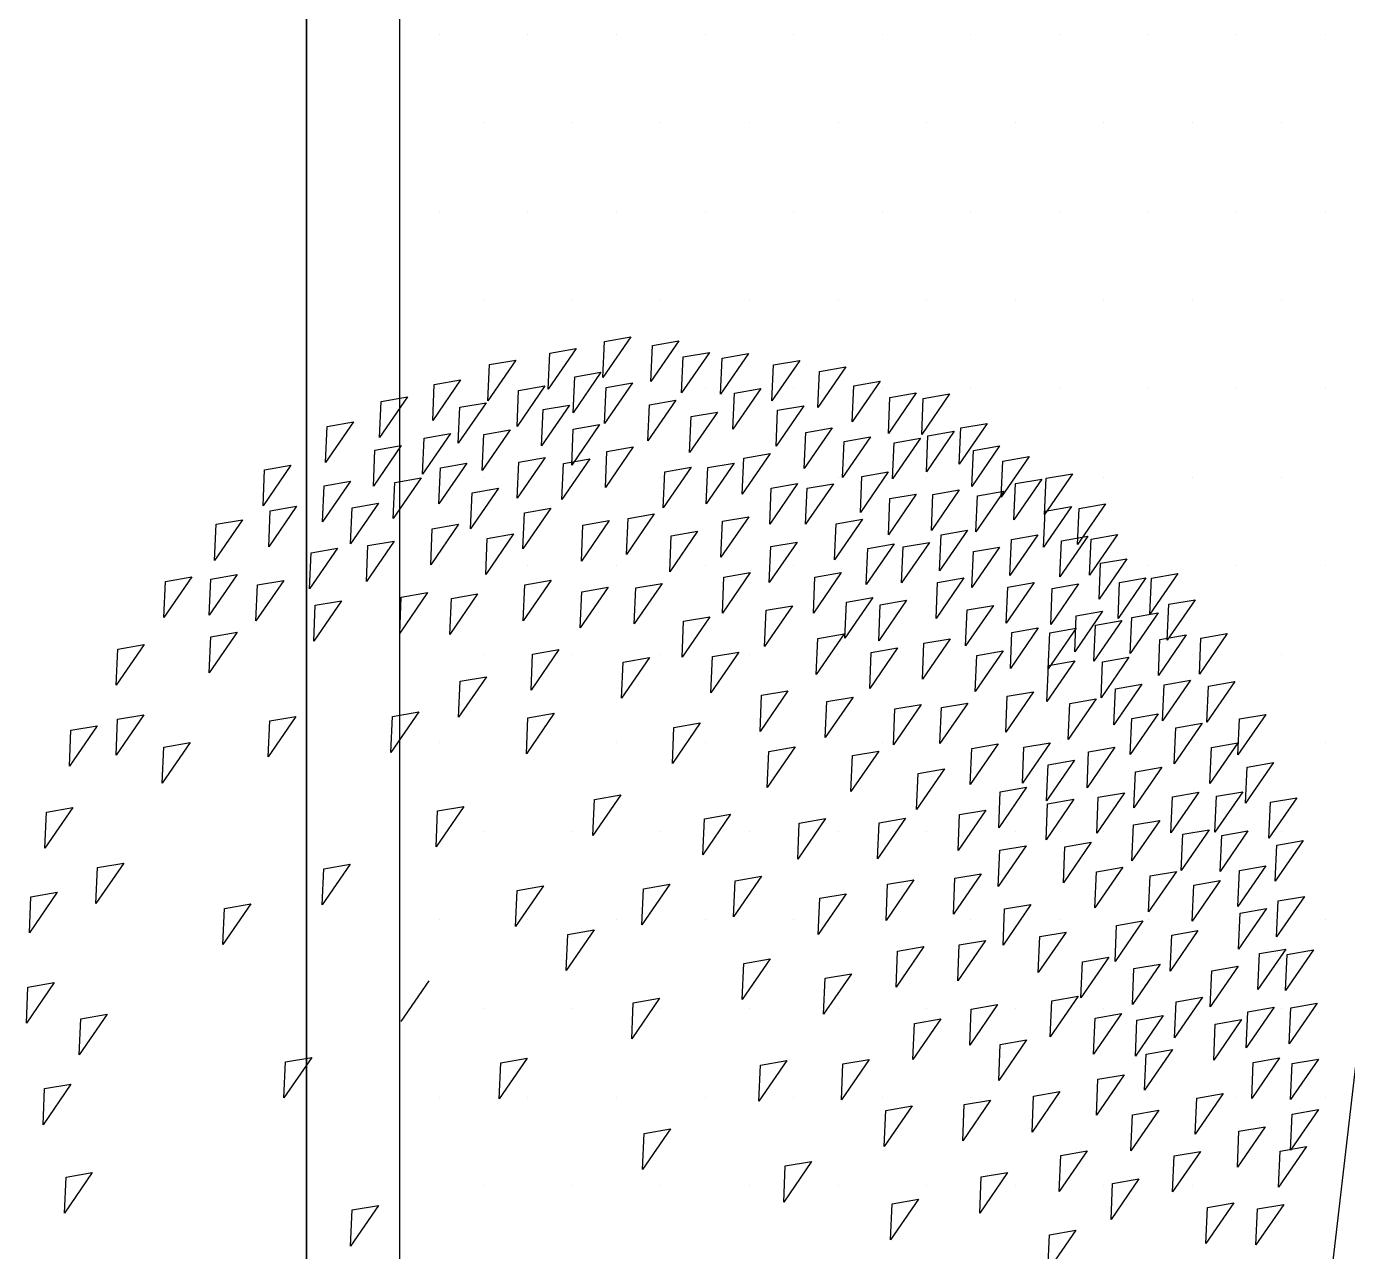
# Model space of a CAD drawing. Header units: millimetres. Extents: x 43168.9 to 43194.6, y -25545.1 to -25543.4.
# Drawn here: x 43171.352 to 43171.4088, y -25544.4433 to -25544.3906 of the extents above; entities that cross this region are included whole.
import ezdxf

# ---------------------------------------------------------------- set-up
doc = ezdxf.new("R2010")
doc.units = ezdxf.units.MM
doc.header["$LTSCALE"] = 200
doc.layers.add('agac_sgh', color=7, linetype='Continuous', true_color=0x244700)
doc.layers.add('cim_sgh', color=7, linetype='Continuous', true_color=0x248f00)
doc.layers.add('arsasiniri_sgh', color=10, linetype='Continuous')
doc.layers.add('vaziyet-01_sgh', color=33, linetype='Continuous')

msp = doc.modelspace()

# ---------------------------------------------------------------- linework, layer by layer
at = {"layer": 'agac_sgh', "color": 0}
for p, q in [((43171.377949, -25544.403911), (43171.37675, -25544.405656)), ((43171.376817, -25544.404107), (43171.377949, -25544.403911)), ((43171.375597, -25544.404415), (43171.374398, -25544.40616)), ((43171.374466, -25544.404611), (43171.375597, -25544.404415)), ((43171.37675, -25544.405656), (43171.376817, -25544.404107)), ((43171.380012, -25544.404085), (43171.378813, -25544.40583)), ((43171.378813, -25544.40583), (43171.37888, -25544.404281)), ((43171.37888, -25544.404281), (43171.380012, -25544.404085)), ((43171.373007, -25544.404912), (43171.371808, -25544.406657)), ((43171.371808, -25544.406657), (43171.371875, -25544.405108)), ((43171.371875, -25544.405108), (43171.373007, -25544.404912)), ((43171.374398, -25544.40616), (43171.374466, -25544.404611)), ((43171.381332, -25544.404581), (43171.380133, -25544.406326)), ((43171.380133, -25544.406326), (43171.3802, -25544.404777)), ((43171.3802, -25544.404777), (43171.381332, -25544.404581)), ((43171.383005, -25544.404629), (43171.381806, -25544.406375)), ((43171.381806, -25544.406375), (43171.381873, -25544.404825)), ((43171.381873, -25544.404825), (43171.383005, -25544.404629)), ((43171.385219, -25544.404922), (43171.384019, -25544.406668)), ((43171.384019, -25544.406668), (43171.384087, -25544.405118)), ((43171.384087, -25544.405118), (43171.385219, -25544.404922)), ((43171.376666, -25544.405437), (43171.375467, -25544.407183)), ((43171.375467, -25544.407183), (43171.375535, -25544.405633)), ((43171.375535, -25544.405633), (43171.376666, -25544.405437)), ((43171.387193, -25544.405208), (43171.385994, -25544.406954)), ((43171.385994, -25544.406954), (43171.386061, -25544.405404)), ((43171.386061, -25544.405404), (43171.387193, -25544.405208)), ((43171.37063, -25544.405758), (43171.369431, -25544.407503)), ((43171.369431, -25544.407503), (43171.369498, -25544.405954)), ((43171.369498, -25544.405954), (43171.37063, -25544.405758)), ((43171.374256, -25544.406016), (43171.373057, -25544.407761)), ((43171.373057, -25544.407761), (43171.373124, -25544.406212)), ((43171.373124, -25544.406212), (43171.374256, -25544.406016)), ((43171.378016, -25544.405896), (43171.376817, -25544.407641)), ((43171.376817, -25544.407641), (43171.376884, -25544.406092)), ((43171.376884, -25544.406092), (43171.378016, -25544.405896)), ((43171.383533, -25544.406132), (43171.382334, -25544.407877)), ((43171.382401, -25544.406328), (43171.383533, -25544.406132)), ((43171.388665, -25544.405823), (43171.387465, -25544.407569)), ((43171.387465, -25544.407569), (43171.387533, -25544.406019)), ((43171.387533, -25544.406019), (43171.388665, -25544.405823)), ((43171.368341, -25544.406492), (43171.367142, -25544.408238)), ((43171.367142, -25544.408238), (43171.367209, -25544.406688)), ((43171.367209, -25544.406688), (43171.368341, -25544.406492)), ((43171.371728, -25544.406743), (43171.370529, -25544.408489)), ((43171.370596, -25544.406939), (43171.371728, -25544.406743)), ((43171.379878, -25544.406636), (43171.378679, -25544.408382)), ((43171.378746, -25544.406832), (43171.379878, -25544.406636)), ((43171.382334, -25544.407877), (43171.382401, -25544.406328)), ((43171.390224, -25544.406326), (43171.389025, -25544.408071)), ((43171.389025, -25544.408071), (43171.389092, -25544.406522)), ((43171.389092, -25544.406522), (43171.390224, -25544.406326)), ((43171.391658, -25544.406368), (43171.390459, -25544.408113)), ((43171.390459, -25544.408113), (43171.390526, -25544.406564)), ((43171.390526, -25544.406564), (43171.391658, -25544.406368)), ((43171.370529, -25544.408489), (43171.370596, -25544.406939)), ((43171.375312, -25544.406847), (43171.374113, -25544.408592)), ((43171.374113, -25544.408592), (43171.37418, -25544.407043)), ((43171.37418, -25544.407043), (43171.375312, -25544.406847)), ((43171.378679, -25544.408382), (43171.378746, -25544.406832)), ((43171.381676, -25544.407146), (43171.380477, -25544.408891)), ((43171.380477, -25544.408891), (43171.380544, -25544.407342)), ((43171.380544, -25544.407342), (43171.381676, -25544.407146)), ((43171.385395, -25544.406872), (43171.384196, -25544.408618)), ((43171.384196, -25544.408618), (43171.384263, -25544.407068)), ((43171.384263, -25544.407068), (43171.385395, -25544.406872)), ((43171.366027, -25544.407569), (43171.364828, -25544.409315)), ((43171.364828, -25544.409315), (43171.364895, -25544.407765)), ((43171.364895, -25544.407765), (43171.366027, -25544.407569)), ((43171.372759, -25544.407917), (43171.37156, -25544.409662)), ((43171.371627, -25544.408113), (43171.372759, -25544.407917)), ((43171.376608, -25544.407685), (43171.375409, -25544.409431)), ((43171.375409, -25544.409431), (43171.375476, -25544.407881)), ((43171.375476, -25544.407881), (43171.376608, -25544.407685)), ((43171.386602, -25544.407823), (43171.385403, -25544.409568)), ((43171.38547, -25544.408019), (43171.386602, -25544.407823)), ((43171.393268, -25544.407635), (43171.392069, -25544.40938)), ((43171.392069, -25544.40938), (43171.392136, -25544.407831)), ((43171.392136, -25544.407831), (43171.393268, -25544.407635)), ((43171.370194, -25544.408072), (43171.368995, -25544.409817)), ((43171.368995, -25544.409817), (43171.369062, -25544.408268)), ((43171.369062, -25544.408268), (43171.370194, -25544.408072)), ((43171.37156, -25544.409662), (43171.371627, -25544.408113)), ((43171.385403, -25544.409568), (43171.38547, -25544.408019)), ((43171.38825, -25544.408214), (43171.38705, -25544.409959)), ((43171.38705, -25544.409959), (43171.387118, -25544.40841)), ((43171.387118, -25544.40841), (43171.38825, -25544.408214)), ((43171.3904, -25544.408276), (43171.389201, -25544.410021)), ((43171.389201, -25544.410021), (43171.389268, -25544.408472)), ((43171.389268, -25544.408472), (43171.3904, -25544.408276)), ((43171.391859, -25544.407975), (43171.39066, -25544.40972)), ((43171.39066, -25544.40972), (43171.390727, -25544.408171)), ((43171.390727, -25544.408171), (43171.391859, -25544.407975)), ((43171.368081, -25544.408582), (43171.366882, -25544.410328)), ((43171.366882, -25544.410328), (43171.366949, -25544.408778)), ((43171.366949, -25544.408778), (43171.368081, -25544.408582)), ((43171.378054, -25544.408643), (43171.376855, -25544.410388)), ((43171.376855, -25544.410388), (43171.376922, -25544.408839)), ((43171.376922, -25544.408839), (43171.378054, -25544.408643)), ((43171.38394, -25544.408928), (43171.382741, -25544.410673)), ((43171.382808, -25544.409124), (43171.38394, -25544.408928)), ((43171.393808, -25544.408604), (43171.392609, -25544.410349)), ((43171.392609, -25544.410349), (43171.392677, -25544.4088)), ((43171.392677, -25544.4088), (43171.393808, -25544.408604)), ((43171.395079, -25544.40906), (43171.39388, -25544.410805)), ((43171.393947, -25544.409256), (43171.395079, -25544.40906)), ((43171.363335, -25544.409436), (43171.362136, -25544.411182)), ((43171.362136, -25544.411182), (43171.362203, -25544.409632)), ((43171.362203, -25544.409632), (43171.363335, -25544.409436)), ((43171.370898, -25544.40935), (43171.369699, -25544.411096)), ((43171.369699, -25544.411096), (43171.369766, -25544.409546)), ((43171.369766, -25544.409546), (43171.370898, -25544.40935)), ((43171.374269, -25544.409105), (43171.373069, -25544.41085)), ((43171.373069, -25544.41085), (43171.373137, -25544.409301)), ((43171.373137, -25544.409301), (43171.374269, -25544.409105)), ((43171.37618, -25544.40916), (43171.374981, -25544.410906)), ((43171.374981, -25544.410906), (43171.375048, -25544.409356)), ((43171.375048, -25544.409356), (43171.37618, -25544.40916)), ((43171.380544, -25544.409516), (43171.379345, -25544.411261)), ((43171.379412, -25544.409712), (43171.380544, -25544.409516)), ((43171.382393, -25544.40934), (43171.381194, -25544.411086)), ((43171.381194, -25544.411086), (43171.381261, -25544.409536)), ((43171.381261, -25544.409536), (43171.382393, -25544.40934)), ((43171.382741, -25544.410673), (43171.382808, -25544.409124)), ((43171.39388, -25544.410805), (43171.393947, -25544.409256)), ((43171.365893, -25544.410121), (43171.364693, -25544.411866)), ((43171.364761, -25544.410317), (43171.365893, -25544.410121)), ((43171.368936, -25544.40998), (43171.367737, -25544.411725)), ((43171.367737, -25544.411725), (43171.367804, -25544.410176)), ((43171.367804, -25544.410176), (43171.368936, -25544.40998)), ((43171.379345, -25544.411261), (43171.379412, -25544.409712)), ((43171.385122, -25544.41022), (43171.383923, -25544.411966)), ((43171.38399, -25544.410416), (43171.385122, -25544.41022)), ((43171.386665, -25544.410227), (43171.385466, -25544.411972)), ((43171.385533, -25544.410423), (43171.386665, -25544.410227)), ((43171.389017, -25544.409723), (43171.387818, -25544.411469)), ((43171.387818, -25544.411469), (43171.387885, -25544.409919)), ((43171.387885, -25544.409919), (43171.389017, -25544.409723)), ((43171.395619, -25544.410029), (43171.39442, -25544.411774)), ((43171.39442, -25544.411774), (43171.394488, -25544.410225)), ((43171.394488, -25544.410225), (43171.395619, -25544.410029)), ((43171.39694, -25544.4098), (43171.395741, -25544.411546)), ((43171.395741, -25544.411546), (43171.395808, -25544.409996)), ((43171.395808, -25544.409996), (43171.39694, -25544.4098)), ((43171.364693, -25544.411866), (43171.364761, -25544.410317)), ((43171.372256, -25544.410419), (43171.371057, -25544.412165)), ((43171.371057, -25544.412165), (43171.371124, -25544.410615)), ((43171.371124, -25544.410615), (43171.372256, -25544.410419)), ((43171.383923, -25544.411966), (43171.38399, -25544.410416)), ((43171.385466, -25544.411972), (43171.385533, -25544.410423)), ((43171.390224, -25544.410673), (43171.389025, -25544.412419)), ((43171.389092, -25544.410869), (43171.390224, -25544.410673)), ((43171.392073, -25544.410498), (43171.390874, -25544.412244)), ((43171.390874, -25544.412244), (43171.390941, -25544.410694)), ((43171.390941, -25544.410694), (43171.392073, -25544.410498)), ((43171.393985, -25544.410554), (43171.392785, -25544.412299)), ((43171.392785, -25544.412299), (43171.392853, -25544.41075)), ((43171.392853, -25544.41075), (43171.393985, -25544.410554)), ((43171.363578, -25544.411198), (43171.362379, -25544.412943)), ((43171.362447, -25544.411393), (43171.363578, -25544.411198)), ((43171.3671, -25544.411071), (43171.365901, -25544.412816)), ((43171.365901, -25544.412816), (43171.365968, -25544.411267)), ((43171.365968, -25544.411267), (43171.3671, -25544.411071)), ((43171.374508, -25544.411286), (43171.373308, -25544.413031)), ((43171.373376, -25544.411482), (43171.374508, -25544.411286)), ((43171.389025, -25544.412419), (43171.389092, -25544.410869)), ((43171.39689, -25544.41121), (43171.395691, -25544.412955)), ((43171.395758, -25544.411406), (43171.39689, -25544.41121)), ((43171.398361, -25544.4111), (43171.397162, -25544.412845)), ((43171.397162, -25544.412845), (43171.397229, -25544.411296)), ((43171.397229, -25544.411296), (43171.398361, -25544.4111)), ((43171.361248, -25544.411778), (43171.360049, -25544.413524)), ((43171.360116, -25544.411974), (43171.361248, -25544.411778)), ((43171.362379, -25544.412943), (43171.362447, -25544.411393)), ((43171.373308, -25544.413031), (43171.373376, -25544.411482)), ((43171.377023, -25544.411816), (43171.375824, -25544.413562)), ((43171.375891, -25544.412012), (43171.377023, -25544.411816)), ((43171.37896, -25544.411529), (43171.377761, -25544.413274)), ((43171.377761, -25544.413274), (43171.377828, -25544.411725)), ((43171.377828, -25544.411725), (43171.37896, -25544.411529)), ((43171.383022, -25544.411647), (43171.381823, -25544.413392)), ((43171.381823, -25544.413392), (43171.38189, -25544.411843)), ((43171.38189, -25544.411843), (43171.383022, -25544.411647)), ((43171.38791, -25544.41175), (43171.386711, -25544.413496)), ((43171.386778, -25544.411946), (43171.38791, -25544.41175)), ((43171.395691, -25544.412955), (43171.395758, -25544.411406)), ((43171.360049, -25544.413524), (43171.360116, -25544.411974)), ((43171.370546, -25544.411972), (43171.369347, -25544.413717)), ((43171.369347, -25544.413717), (43171.369414, -25544.412168)), ((43171.369414, -25544.412168), (43171.370546, -25544.411972)), ((43171.37291, -25544.412383), (43171.371711, -25544.414129)), ((43171.371778, -25544.412579), (43171.37291, -25544.412383)), ((43171.375824, -25544.413562), (43171.375891, -25544.412012)), ((43171.380821, -25544.412269), (43171.379622, -25544.414015)), ((43171.379622, -25544.414015), (43171.379689, -25544.412465)), ((43171.379689, -25544.412465), (43171.380821, -25544.412269)), ((43171.386711, -25544.413496), (43171.386778, -25544.411946)), ((43171.392425, -25544.412225), (43171.391226, -25544.41397)), ((43171.391226, -25544.41397), (43171.391293, -25544.412421)), ((43171.391293, -25544.412421), (43171.392425, -25544.412225)), ((43171.395443, -25544.412426), (43171.394244, -25544.414172)), ((43171.394312, -25544.412622), (43171.395443, -25544.412426)), ((43171.397594, -25544.412489), (43171.396395, -25544.414234)), ((43171.396462, -25544.412685), (43171.397594, -25544.412489)), ((43171.398877, -25544.412412), (43171.397678, -25544.414157)), ((43171.397745, -25544.412608), (43171.398877, -25544.412412)), ((43171.365335, -25544.413003), (43171.364136, -25544.414748)), ((43171.364203, -25544.413199), (43171.365335, -25544.413003)), ((43171.367779, -25544.412692), (43171.36658, -25544.414438)), ((43171.36658, -25544.414438), (43171.366647, -25544.412888)), ((43171.366647, -25544.412888), (43171.367779, -25544.412692)), ((43171.371711, -25544.414129), (43171.371778, -25544.412579)), ((43171.385097, -25544.412737), (43171.383898, -25544.414482)), ((43171.383898, -25544.414482), (43171.383965, -25544.412933)), ((43171.383965, -25544.412933), (43171.385097, -25544.412737)), ((43171.389268, -25544.412819), (43171.388069, -25544.414565)), ((43171.388069, -25544.414565), (43171.388136, -25544.413015)), ((43171.388136, -25544.413015), (43171.389268, -25544.412819)), ((43171.39079, -25544.412749), (43171.389591, -25544.414495)), ((43171.389591, -25544.414495), (43171.389658, -25544.412945)), ((43171.389658, -25544.412945), (43171.39079, -25544.412749)), ((43171.393808, -25544.412951), (43171.392609, -25544.414696)), ((43171.392677, -25544.413147), (43171.393808, -25544.412951)), ((43171.394244, -25544.414172), (43171.394312, -25544.412622)), ((43171.396395, -25544.414234), (43171.396462, -25544.412685)), ((43171.397678, -25544.414157), (43171.397745, -25544.412608)), ((43171.364136, -25544.414748), (43171.364203, -25544.413199)), ((43171.392609, -25544.414696), (43171.392677, -25544.413147)), ((43171.399279, -25544.413453), (43171.39808, -25544.415198)), ((43171.398147, -25544.413649), (43171.399279, -25544.413453)), ((43171.361021, -25544.414136), (43171.359822, -25544.415881)), ((43171.359889, -25544.414332), (43171.361021, -25544.414136)), ((43171.383085, -25544.414051), (43171.381886, -25544.415797)), ((43171.381953, -25544.414247), (43171.383085, -25544.414051)), ((43171.386996, -25544.41405), (43171.385797, -25544.415796)), ((43171.385864, -25544.414246), (43171.386996, -25544.41405)), ((43171.39808, -25544.415198), (43171.398147, -25544.413649)), ((43171.401468, -25544.414088), (43171.400269, -25544.415834)), ((43171.400336, -25544.414284), (43171.401468, -25544.414088)), ((43171.359072, -25544.414232), (43171.357873, -25544.415977)), ((43171.357873, -25544.415977), (43171.35794, -25544.414428)), ((43171.35794, -25544.414428), (43171.359072, -25544.414232)), ((43171.359822, -25544.415881), (43171.359889, -25544.414332)), ((43171.363025, -25544.414385), (43171.361826, -25544.41613)), ((43171.361826, -25544.41613), (43171.361893, -25544.414581)), ((43171.361893, -25544.414581), (43171.363025, -25544.414385)), ((43171.37452, -25544.414375), (43171.373321, -25544.41612)), ((43171.373321, -25544.41612), (43171.373388, -25544.414571)), ((43171.373388, -25544.414571), (43171.37452, -25544.414375)), ((43171.376973, -25544.414675), (43171.375774, -25544.41642)), ((43171.375841, -25544.414871), (43171.376973, -25544.414675)), ((43171.379299, -25544.414513), (43171.3781, -25544.416259)), ((43171.3781, -25544.416259), (43171.378167, -25544.414709)), ((43171.378167, -25544.414709), (43171.379299, -25544.414513)), ((43171.381886, -25544.415797), (43171.381953, -25544.414247)), ((43171.385797, -25544.415796), (43171.385864, -25544.414246)), ((43171.392274, -25544.414279), (43171.391075, -25544.416025)), ((43171.391075, -25544.416025), (43171.391142, -25544.414475)), ((43171.391142, -25544.414475), (43171.392274, -25544.414279)), ((43171.395293, -25544.414481), (43171.394093, -25544.416227)), ((43171.394093, -25544.416227), (43171.394161, -25544.414677)), ((43171.394161, -25544.414677), (43171.395293, -25544.414481)), ((43171.397204, -25544.414537), (43171.396005, -25544.416282)), ((43171.396005, -25544.416282), (43171.396072, -25544.414733)), ((43171.396072, -25544.414733), (43171.397204, -25544.414537)), ((43171.400097, -25544.414277), (43171.398898, -25544.416023)), ((43171.398898, -25544.416023), (43171.398965, -25544.414473)), ((43171.398965, -25544.414473), (43171.400097, -25544.414277)), ((43171.400269, -25544.415834), (43171.400336, -25544.414284)), ((43171.365515, -25544.415258), (43171.364316, -25544.417003)), ((43171.364383, -25544.415454), (43171.365515, -25544.415258)), ((43171.369213, -25544.414907), (43171.368014, -25544.416653)), ((43171.368014, -25544.416653), (43171.368081, -25544.415103)), ((43171.368081, -25544.415103), (43171.369213, -25544.414907)), ((43171.371363, -25544.41497), (43171.370164, -25544.416715)), ((43171.370164, -25544.416715), (43171.370232, -25544.415166)), ((43171.370232, -25544.415166), (43171.371363, -25544.41497)), ((43171.375774, -25544.41642), (43171.375841, -25544.414871)), ((43171.388354, -25544.415119), (43171.387155, -25544.416865)), ((43171.387155, -25544.416865), (43171.387223, -25544.415315)), ((43171.387223, -25544.415315), (43171.388354, -25544.415119)), ((43171.389809, -25544.415238), (43171.38861, -25544.416983)), ((43171.388677, -25544.415434), (43171.389809, -25544.415238)), ((43171.40221, -25544.415216), (43171.401011, -25544.416961)), ((43171.401078, -25544.415412), (43171.40221, -25544.415216)), ((43171.364316, -25544.417003), (43171.364383, -25544.415454)), ((43171.384896, -25544.415477), (43171.383697, -25544.417222)), ((43171.383697, -25544.417222), (43171.383764, -25544.415673)), ((43171.383764, -25544.415673), (43171.384896, -25544.415477)), ((43171.38861, -25544.416983), (43171.388677, -25544.415434)), ((43171.393544, -25544.41546), (43171.392345, -25544.417206)), ((43171.392345, -25544.417206), (43171.392413, -25544.415656)), ((43171.392413, -25544.415656), (43171.393544, -25544.41546)), ((43171.398236, -25544.415711), (43171.397036, -25544.417456)), ((43171.397036, -25544.417456), (43171.397104, -25544.415907)), ((43171.397104, -25544.415907), (43171.398236, -25544.415711)), ((43171.400625, -25544.41578), (43171.399426, -25544.417525)), ((43171.399493, -25544.415976), (43171.400625, -25544.41578)), ((43171.401011, -25544.416961), (43171.401078, -25544.415412)), ((43171.381349, -25544.415946), (43171.38015, -25544.417691)), ((43171.38015, -25544.417691), (43171.380217, -25544.416142)), ((43171.380217, -25544.416142), (43171.381349, -25544.415946)), ((43171.395469, -25544.416431), (43171.39427, -25544.418177)), ((43171.394337, -25544.416627), (43171.395469, -25544.416431)), ((43171.397091, -25544.41644), (43171.395892, -25544.418186)), ((43171.395959, -25544.416636), (43171.397091, -25544.41644)), ((43171.399057, -25544.416116), (43171.397858, -25544.417861)), ((43171.397858, -25544.417861), (43171.397925, -25544.416312)), ((43171.397925, -25544.416312), (43171.399057, -25544.416116)), ((43171.399426, -25544.417525), (43171.399493, -25544.415976)), ((43171.361025, -25544.416615), (43171.359826, -25544.41836)), ((43171.359826, -25544.41836), (43171.359894, -25544.416811)), ((43171.359894, -25544.416811), (43171.361025, -25544.416615)), ((43171.387122, -25544.416685), (43171.385923, -25544.418431)), ((43171.385923, -25544.418431), (43171.38599, -25544.416881)), ((43171.38599, -25544.416881), (43171.387122, -25544.416685)), ((43171.391683, -25544.416894), (43171.390484, -25544.418639)), ((43171.390551, -25544.41709), (43171.391683, -25544.416894)), ((43171.39427, -25544.418177), (43171.394337, -25544.416627)), ((43171.395892, -25544.418186), (43171.395959, -25544.416636)), ((43171.401832, -25544.41673), (43171.400633, -25544.418476)), ((43171.400633, -25544.418476), (43171.400701, -25544.416926)), ((43171.400701, -25544.416926), (43171.401832, -25544.41673)), ((43171.403593, -25544.416667), (43171.402394, -25544.418412)), ((43171.402394, -25544.418412), (43171.402461, -25544.416863)), ((43171.402461, -25544.416863), (43171.403593, -25544.416667)), ((43171.357022, -25544.417147), (43171.355823, -25544.418893)), ((43171.355823, -25544.418893), (43171.35589, -25544.417343)), ((43171.35589, -25544.417343), (43171.357022, -25544.417147)), ((43171.37486, -25544.417359), (43171.373661, -25544.419105)), ((43171.373661, -25544.419105), (43171.373728, -25544.417555)), ((43171.373728, -25544.417555), (43171.37486, -25544.417359)), ((43171.382594, -25544.417469), (43171.381395, -25544.419215)), ((43171.381463, -25544.417665), (43171.382594, -25544.417469)), ((43171.389419, -25544.417286), (43171.38822, -25544.419031)), ((43171.38822, -25544.419031), (43171.388287, -25544.417482)), ((43171.388287, -25544.417482), (43171.389419, -25544.417286)), ((43171.390484, -25544.418639), (43171.390551, -25544.41709)), ((43171.393959, -25544.417417), (43171.39276, -25544.419163)), ((43171.39276, -25544.419163), (43171.392828, -25544.417613)), ((43171.392828, -25544.417613), (43171.393959, -25544.417417)), ((43171.378746, -25544.417701), (43171.377547, -25544.419446)), ((43171.377547, -25544.419446), (43171.377614, -25544.417897)), ((43171.377614, -25544.417897), (43171.378746, -25544.417701)), ((43171.381395, -25544.419215), (43171.381463, -25544.417665)), ((43171.397041, -25544.41785), (43171.395842, -25544.419595)), ((43171.395842, -25544.419595), (43171.395909, -25544.418046)), ((43171.395909, -25544.418046), (43171.397041, -25544.41785)), ((43171.399367, -25544.417689), (43171.398168, -25544.419434)), ((43171.398168, -25544.419434), (43171.398236, -25544.417885)), ((43171.398236, -25544.417885), (43171.399367, -25544.417689)), ((43171.371741, -25544.418527), (43171.370542, -25544.420273)), ((43171.370542, -25544.420273), (43171.370609, -25544.418723)), ((43171.370609, -25544.418723), (43171.371741, -25544.418527)), ((43171.402009, -25544.41868), (43171.400809, -25544.420426)), ((43171.400877, -25544.418876), (43171.402009, -25544.41868)), ((43171.40392, -25544.418736), (43171.402721, -25544.420481)), ((43171.402788, -25544.418932), (43171.40392, -25544.418736)), ((43171.384707, -25544.419132), (43171.383508, -25544.420878)), ((43171.383575, -25544.419328), (43171.384707, -25544.419132)), ((43171.395267, -25544.419171), (43171.394068, -25544.420917)), ((43171.394136, -25544.419367), (43171.395267, -25544.419171)), ((43171.399921, -25544.418849), (43171.398722, -25544.420594)), ((43171.398722, -25544.420594), (43171.398789, -25544.419045)), ((43171.398789, -25544.419045), (43171.399921, -25544.418849)), ((43171.400809, -25544.420426), (43171.400877, -25544.418876)), ((43171.402721, -25544.420481), (43171.402788, -25544.418932)), ((43171.383508, -25544.420878), (43171.383575, -25544.419328)), ((43171.387508, -25544.419404), (43171.386309, -25544.421149)), ((43171.386309, -25544.421149), (43171.386376, -25544.4196)), ((43171.386376, -25544.4196), (43171.387508, -25544.419404)), ((43171.390438, -25544.419718), (43171.389239, -25544.421463)), ((43171.389306, -25544.419914), (43171.390438, -25544.419718)), ((43171.392438, -25544.419661), (43171.391239, -25544.421407)), ((43171.391239, -25544.421407), (43171.391306, -25544.419857)), ((43171.391306, -25544.419857), (43171.392438, -25544.419661)), ((43171.394068, -25544.420917), (43171.394136, -25544.419367)), ((43171.397959, -25544.419478), (43171.39676, -25544.421224)), ((43171.39676, -25544.421224), (43171.396827, -25544.419674)), ((43171.396827, -25544.419674), (43171.397959, -25544.419478)), ((43171.357014, -25544.42016), (43171.355815, -25544.421905)), ((43171.355815, -25544.421905), (43171.355882, -25544.420356)), ((43171.355882, -25544.420356), (43171.357014, -25544.42016)), ((43171.363553, -25544.420235), (43171.362354, -25544.42198)), ((43171.362354, -25544.42198), (43171.362422, -25544.420431)), ((43171.362422, -25544.420431), (43171.363553, -25544.420235)), ((43171.368836, -25544.420045), (43171.367637, -25544.42179)), ((43171.367637, -25544.42179), (43171.367704, -25544.420241)), ((43171.367704, -25544.420241), (43171.368836, -25544.420045)), ((43171.374659, -25544.420099), (43171.37346, -25544.421845)), ((43171.37346, -25544.421845), (43171.373527, -25544.420295)), ((43171.373527, -25544.420295), (43171.374659, -25544.420099)), ((43171.389239, -25544.421463), (43171.389306, -25544.419914)), ((43171.400625, -25544.420128), (43171.399426, -25544.421873)), ((43171.399426, -25544.421873), (43171.399493, -25544.420324)), ((43171.399493, -25544.420324), (43171.400625, -25544.420128)), ((43171.405253, -25544.420147), (43171.404054, -25544.421893)), ((43171.404054, -25544.421893), (43171.404121, -25544.420343)), ((43171.404121, -25544.420343), (43171.405253, -25544.420147)), ((43171.35501, -25544.420635), (43171.353811, -25544.422381)), ((43171.353811, -25544.422381), (43171.353878, -25544.420831)), ((43171.353878, -25544.420831), (43171.35501, -25544.420635)), ((43171.380934, -25544.42051), (43171.379735, -25544.422255)), ((43171.379735, -25544.422255), (43171.379802, -25544.420706)), ((43171.379802, -25544.420706), (43171.380934, -25544.42051)), ((43171.402512, -25544.420525), (43171.401313, -25544.422271)), ((43171.401313, -25544.422271), (43171.40138, -25544.420721)), ((43171.40138, -25544.420721), (43171.402512, -25544.420525)), ((43171.359001, -25544.421361), (43171.357802, -25544.423107)), ((43171.357802, -25544.423107), (43171.357869, -25544.421557)), ((43171.357869, -25544.421557), (43171.359001, -25544.421361)), ((43171.385009, -25544.421543), (43171.38381, -25544.423289)), ((43171.383877, -25544.421739), (43171.385009, -25544.421543)), ((43171.393746, -25544.421415), (43171.392547, -25544.423161)), ((43171.392614, -25544.421611), (43171.393746, -25544.421415)), ((43171.395984, -25544.421366), (43171.394785, -25544.423111)), ((43171.394785, -25544.423111), (43171.394853, -25544.421562)), ((43171.394853, -25544.421562), (43171.395984, -25544.421366)), ((43171.398764, -25544.421561), (43171.397565, -25544.423306)), ((43171.397632, -25544.421757), (43171.398764, -25544.421561)), ((43171.404046, -25544.421371), (43171.402847, -25544.423116)), ((43171.402847, -25544.423116), (43171.402914, -25544.421567)), ((43171.402914, -25544.421567), (43171.404046, -25544.421371)), ((43171.38381, -25544.423289), (43171.383877, -25544.421739)), ((43171.388615, -25544.421724), (43171.387415, -25544.42347)), ((43171.387415, -25544.42347), (43171.387483, -25544.42192)), ((43171.387483, -25544.42192), (43171.388615, -25544.421724)), ((43171.392547, -25544.423161), (43171.392614, -25544.421611)), ((43171.39702, -25544.42212), (43171.395821, -25544.423866)), ((43171.395888, -25544.422316), (43171.39702, -25544.42212)), ((43171.397565, -25544.423306), (43171.397632, -25544.421757)), ((43171.391432, -25544.422492), (43171.390233, -25544.424238)), ((43171.390233, -25544.424238), (43171.3903, -25544.422688)), ((43171.3903, -25544.422688), (43171.391432, -25544.422492)), ((43171.395821, -25544.423866), (43171.395888, -25544.422316)), ((43171.400776, -25544.42242), (43171.399577, -25544.424165)), ((43171.399577, -25544.424165), (43171.399644, -25544.422616)), ((43171.399644, -25544.422616), (43171.400776, -25544.42242)), ((43171.40558, -25544.422216), (43171.404381, -25544.423961)), ((43171.404381, -25544.423961), (43171.404448, -25544.422412)), ((43171.404448, -25544.422412), (43171.40558, -25544.422216)), ((43171.394966, -25544.423281), (43171.393767, -25544.425027)), ((43171.393834, -25544.423477), (43171.394966, -25544.423281)), ((43171.377514, -25544.423614), (43171.376314, -25544.42536)), ((43171.376314, -25544.42536), (43171.376382, -25544.42381)), ((43171.376382, -25544.42381), (43171.377514, -25544.423614)), ((43171.393767, -25544.425027), (43171.393834, -25544.423477)), ((43171.397003, -25544.423798), (43171.395804, -25544.425543)), ((43171.395871, -25544.423994), (43171.397003, -25544.423798)), ((43171.399179, -25544.423518), (43171.39798, -25544.425263)), ((43171.39798, -25544.425263), (43171.398047, -25544.423714)), ((43171.398047, -25544.423714), (43171.399179, -25544.423518)), ((43171.402373, -25544.423496), (43171.401174, -25544.425241)), ((43171.401174, -25544.425241), (43171.401241, -25544.423692)), ((43171.401241, -25544.423692), (43171.402373, -25544.423496)), ((43171.404264, -25544.423475), (43171.403065, -25544.42522)), ((43171.403065, -25544.42522), (43171.403132, -25544.423671)), ((43171.403132, -25544.423671), (43171.404264, -25544.423475)), ((43171.406587, -25544.423733), (43171.405387, -25544.425478)), ((43171.405455, -25544.423929), (43171.406587, -25544.423733)), ((43171.353953, -25544.424151), (43171.352754, -25544.425897)), ((43171.352754, -25544.425897), (43171.352821, -25544.424347)), ((43171.352821, -25544.424347), (43171.353953, -25544.424151)), ((43171.370773, -25544.424105), (43171.369573, -25544.425851)), ((43171.369573, -25544.425851), (43171.369641, -25544.424301)), ((43171.369641, -25544.424301), (43171.370773, -25544.424105)), ((43171.382242, -25544.424438), (43171.381043, -25544.426183)), ((43171.381111, -25544.424634), (43171.382242, -25544.424438)), ((43171.393218, -25544.42426), (43171.392019, -25544.426006)), ((43171.392086, -25544.424456), (43171.393218, -25544.42426)), ((43171.395804, -25544.425543), (43171.395871, -25544.423994)), ((43171.405387, -25544.425478), (43171.405455, -25544.423929)), ((43171.381043, -25544.426183), (43171.381111, -25544.424634)), ((43171.386326, -25544.424632), (43171.385127, -25544.426378)), ((43171.385127, -25544.426378), (43171.385194, -25544.424828)), ((43171.385194, -25544.424828), (43171.386326, -25544.424632)), ((43171.389759, -25544.424618), (43171.38856, -25544.426363)), ((43171.38856, -25544.426363), (43171.388627, -25544.424814)), ((43171.388627, -25544.424814), (43171.389759, -25544.424618)), ((43171.392019, -25544.426006), (43171.392086, -25544.424456)), ((43171.400688, -25544.424706), (43171.399489, -25544.426451)), ((43171.399489, -25544.426451), (43171.399556, -25544.424902)), ((43171.399556, -25544.424902), (43171.400688, -25544.424706)), ((43171.402814, -25544.42511), (43171.401614, -25544.426856)), ((43171.401614, -25544.426856), (43171.401682, -25544.425306)), ((43171.401682, -25544.425306), (43171.402814, -25544.42511)), ((43171.404486, -25544.425159), (43171.403287, -25544.426904)), ((43171.403287, -25544.426904), (43171.403354, -25544.425355)), ((43171.403354, -25544.425355), (43171.404486, -25544.425159)), ((43171.406851, -25544.425571), (43171.405652, -25544.427316)), ((43171.405719, -25544.425767), (43171.406851, -25544.425571)), ((43171.394941, -25544.425797), (43171.393742, -25544.427543)), ((43171.393742, -25544.427543), (43171.393809, -25544.425993)), ((43171.393809, -25544.425993), (43171.394941, -25544.425797)), ((43171.397745, -25544.42565), (43171.396546, -25544.427395)), ((43171.396546, -25544.427395), (43171.396613, -25544.425846)), ((43171.396613, -25544.425846), (43171.397745, -25544.42565)), ((43171.405652, -25544.427316), (43171.405719, -25544.425767)), ((43171.356146, -25544.426541), (43171.354947, -25544.428287)), ((43171.355014, -25544.426737), (43171.356146, -25544.426541)), ((43171.36588, -25544.426595), (43171.364681, -25544.42834)), ((43171.364748, -25544.426791), (43171.36588, -25544.426595)), ((43171.405253, -25544.426668), (43171.404054, -25544.428414)), ((43171.404122, -25544.426864), (43171.405253, -25544.426668)), ((43171.354947, -25544.428287), (43171.355014, -25544.426737)), ((43171.364681, -25544.42834), (43171.364748, -25544.426791)), ((43171.383563, -25544.427107), (43171.382364, -25544.428853)), ((43171.382431, -25544.427303), (43171.383563, -25544.427107)), ((43171.390124, -25544.427259), (43171.388925, -25544.429005)), ((43171.388992, -25544.427455), (43171.390124, -25544.427259)), ((43171.393016, -25544.427), (43171.391817, -25544.428746)), ((43171.391817, -25544.428746), (43171.391885, -25544.427196)), ((43171.391885, -25544.427196), (43171.393016, -25544.427)), ((43171.399103, -25544.426719), (43171.397904, -25544.428464)), ((43171.397904, -25544.428464), (43171.397972, -25544.426915)), ((43171.397972, -25544.426915), (43171.399103, -25544.426719)), ((43171.401405, -25544.4269), (43171.400206, -25544.428646)), ((43171.400206, -25544.428646), (43171.400273, -25544.427096)), ((43171.400273, -25544.427096), (43171.401405, -25544.4269)), ((43171.404054, -25544.428414), (43171.404122, -25544.426864)), ((43171.353287, -25544.427793), (43171.352088, -25544.429539)), ((43171.352155, -25544.427989), (43171.353287, -25544.427793)), ((43171.374193, -25544.427522), (43171.372994, -25544.429268)), ((43171.372994, -25544.429268), (43171.373062, -25544.427718)), ((43171.373062, -25544.427718), (43171.374193, -25544.427522)), ((43171.379627, -25544.427451), (43171.378427, -25544.429196)), ((43171.378427, -25544.429196), (43171.378495, -25544.427647)), ((43171.378495, -25544.427647), (43171.379627, -25544.427451)), ((43171.382364, -25544.428853), (43171.382431, -25544.427303)), ((43171.388925, -25544.429005), (43171.388992, -25544.427455)), ((43171.403292, -25544.427298), (43171.402092, -25544.429043)), ((43171.402092, -25544.429043), (43171.40216, -25544.427494)), ((43171.40216, -25544.427494), (43171.403292, -25544.427298)), ((43171.352088, -25544.429539), (43171.352155, -25544.427989)), ((43171.361604, -25544.428301), (43171.360405, -25544.430047)), ((43171.360472, -25544.428497), (43171.361604, -25544.428301)), ((43171.387206, -25544.427861), (43171.386007, -25544.429607)), ((43171.386007, -25544.429607), (43171.386074, -25544.428057)), ((43171.386074, -25544.428057), (43171.387206, -25544.427861)), ((43171.395154, -25544.428321), (43171.393955, -25544.430066)), ((43171.394023, -25544.428517), (43171.395154, -25544.428321)), ((43171.406914, -25544.427975), (43171.405715, -25544.42972)), ((43171.405715, -25544.42972), (43171.405782, -25544.428171)), ((43171.405782, -25544.428171), (43171.406914, -25544.427975)), ((43171.360405, -25544.430047), (43171.360472, -25544.428497)), ((43171.393955, -25544.430066), (43171.394023, -25544.428517)), ((43171.405279, -25544.4285), (43171.40408, -25544.430245)), ((43171.40408, -25544.430245), (43171.404147, -25544.428696)), ((43171.404147, -25544.428696), (43171.405279, -25544.4285)), ((43171.376369, -25544.429416), (43171.37517, -25544.431161)), ((43171.375237, -25544.429612), (43171.376369, -25544.429416)), ((43171.396664, -25544.429508), (43171.395465, -25544.431254)), ((43171.395532, -25544.429704), (43171.396664, -25544.429508)), ((43171.399971, -25544.429032), (43171.398772, -25544.430778)), ((43171.398772, -25544.430778), (43171.398839, -25544.429228)), ((43171.398839, -25544.429228), (43171.399971, -25544.429032)), ((43171.402336, -25544.429444), (43171.401137, -25544.431189)), ((43171.401204, -25544.42964), (43171.402336, -25544.429444)), ((43171.37517, -25544.431161), (43171.375237, -25544.429612)), ((43171.393205, -25544.429866), (43171.392006, -25544.431611)), ((43171.392006, -25544.431611), (43171.392073, -25544.430062)), ((43171.392073, -25544.430062), (43171.393205, -25544.429866)), ((43171.395465, -25544.431254), (43171.395532, -25544.429704)), ((43171.401137, -25544.431189), (43171.401204, -25544.42964)), ((43171.38394, -25544.430665), (43171.382741, -25544.43241)), ((43171.382808, -25544.430861), (43171.38394, -25544.430665)), ((43171.390551, -25544.430132), (43171.389352, -25544.431877)), ((43171.389352, -25544.431877), (43171.38942, -25544.430328)), ((43171.38942, -25544.430328), (43171.390551, -25544.430132)), ((43171.3985, -25544.430591), (43171.397301, -25544.432337)), ((43171.397368, -25544.430787), (43171.3985, -25544.430591)), ((43171.406109, -25544.43024), (43171.40491, -25544.431985)), ((43171.40491, -25544.431985), (43171.404977, -25544.430436)), ((43171.404977, -25544.430436), (43171.406109, -25544.43024)), ((43171.407304, -25544.430275), (43171.406104, -25544.43202)), ((43171.406104, -25544.43202), (43171.406172, -25544.430471)), ((43171.406172, -25544.430471), (43171.407304, -25544.430275)), ((43171.382741, -25544.43241), (43171.382808, -25544.430861)), ((43171.397301, -25544.432337), (43171.397368, -25544.430787)), ((43171.400713, -25544.430884), (43171.399514, -25544.43263)), ((43171.399514, -25544.43263), (43171.399581, -25544.43108)), ((43171.399581, -25544.43108), (43171.400713, -25544.430884)), ((43171.404059, -25544.430981), (43171.40286, -25544.432727)), ((43171.40286, -25544.432727), (43171.402927, -25544.431177)), ((43171.402927, -25544.431177), (43171.404059, -25544.430981)), ((43171.353161, -25544.431679), (43171.351962, -25544.433425)), ((43171.352029, -25544.431875), (43171.353161, -25544.431679)), ((43171.369263, -25544.431612), (43171.368064, -25544.433358)), ((43171.387432, -25544.4313), (43171.386233, -25544.433045)), ((43171.386233, -25544.433045), (43171.386301, -25544.431496)), ((43171.386301, -25544.431496), (43171.387432, -25544.4313)), ((43171.351962, -25544.433425), (43171.352029, -25544.431875)), ((43171.379186, -25544.432358), (43171.377987, -25544.434103)), ((43171.378055, -25544.432554), (43171.379186, -25544.432358)), ((43171.397179, -25544.432269), (43171.39598, -25544.434015)), ((43171.396047, -25544.432465), (43171.397179, -25544.432269)), ((43171.402524, -25544.43231), (43171.401325, -25544.434055)), ((43171.401393, -25544.432506), (43171.402524, -25544.43231)), ((43171.377987, -25544.434103), (43171.378055, -25544.432554)), ((43171.393721, -25544.432626), (43171.392522, -25544.434372)), ((43171.392522, -25544.434372), (43171.392589, -25544.432822)), ((43171.392589, -25544.432822), (43171.393721, -25544.432626)), ((43171.39598, -25544.434015), (43171.396047, -25544.432465)), ((43171.401325, -25544.434055), (43171.401393, -25544.432506)), ((43171.405606, -25544.432742), (43171.404407, -25544.434488)), ((43171.404407, -25544.434488), (43171.404474, -25544.432938)), ((43171.404474, -25544.432938), (43171.405606, -25544.432742)), ((43171.407454, -25544.432567), (43171.406255, -25544.434312)), ((43171.406255, -25544.434312), (43171.406323, -25544.432763)), ((43171.406323, -25544.432763), (43171.407454, -25544.432567)), ((43171.355429, -25544.433042), (43171.35423, -25544.434787)), ((43171.35423, -25544.434787), (43171.354297, -25544.433238)), ((43171.354297, -25544.433238), (43171.355429, -25544.433042)), ((43171.391281, -25544.433242), (43171.390082, -25544.434988)), ((43171.390082, -25544.434988), (43171.390149, -25544.433438)), ((43171.390149, -25544.433438), (43171.391281, -25544.433242)), ((43171.399041, -25544.43301), (43171.397842, -25544.434755)), ((43171.397842, -25544.434755), (43171.397909, -25544.433206)), ((43171.397909, -25544.433206), (43171.399041, -25544.43301)), ((43171.400843, -25544.4331), (43171.399644, -25544.434845)), ((43171.399644, -25544.434845), (43171.399711, -25544.433296)), ((43171.399711, -25544.433296), (43171.400843, -25544.4331)), ((43171.40421, -25544.433274), (43171.403011, -25544.435019)), ((43171.403011, -25544.435019), (43171.403078, -25544.43347)), ((43171.403078, -25544.43347), (43171.40421, -25544.433274)), ((43171.394966, -25544.43415), (43171.393767, -25544.435895)), ((43171.393767, -25544.435895), (43171.393834, -25544.434346)), ((43171.393834, -25544.434346), (43171.394966, -25544.43415)), ((43171.401242, -25544.434561), (43171.400043, -25544.436306)), ((43171.40011, -25544.434757), (43171.401242, -25544.434561)), ((43171.364233, -25544.434899), (43171.363034, -25544.436644)), ((43171.363034, -25544.436644), (43171.363101, -25544.435095)), ((43171.363101, -25544.435095), (43171.364233, -25544.434899)), ((43171.373489, -25544.434938), (43171.37229, -25544.436684)), ((43171.37229, -25544.436684), (43171.372357, -25544.435134)), ((43171.372357, -25544.435134), (43171.373489, -25544.434938)), ((43171.384657, -25544.435033), (43171.383458, -25544.436779)), ((43171.383458, -25544.436779), (43171.383525, -25544.435229)), ((43171.383525, -25544.435229), (43171.384657, -25544.435033)), ((43171.3882, -25544.434983), (43171.387001, -25544.436729)), ((43171.387001, -25544.436729), (43171.387068, -25544.435179)), ((43171.387068, -25544.435179), (43171.3882, -25544.434983)), ((43171.400043, -25544.436306), (43171.40011, -25544.434757)), ((43171.405845, -25544.434923), (43171.404646, -25544.436668)), ((43171.404646, -25544.436668), (43171.404713, -25544.435119)), ((43171.404713, -25544.435119), (43171.405845, -25544.434923)), ((43171.407517, -25544.434971), (43171.406318, -25544.436717)), ((43171.406318, -25544.436717), (43171.406386, -25544.435167)), ((43171.406386, -25544.435167), (43171.407517, -25544.434971)), ((43171.399167, -25544.435645), (43171.397967, -25544.43739)), ((43171.398035, -25544.435841), (43171.399167, -25544.435645)), ((43171.353878, -25544.436048), (43171.352679, -25544.437793)), ((43171.352679, -25544.437793), (43171.352746, -25544.436244)), ((43171.352746, -25544.436244), (43171.353878, -25544.436048)), ((43171.3964, -25544.436365), (43171.395201, -25544.438111)), ((43171.395268, -25544.436561), (43171.3964, -25544.436365)), ((43171.397967, -25544.43739), (43171.398035, -25544.435841)), ((43171.393419, -25544.436736), (43171.39222, -25544.438482)), ((43171.39222, -25544.438482), (43171.392287, -25544.436932)), ((43171.392287, -25544.436932), (43171.393419, -25544.436736)), ((43171.395201, -25544.438111), (43171.395268, -25544.436561)), ((43171.403417, -25544.436454), (43171.402218, -25544.4382)), ((43171.402218, -25544.4382), (43171.402286, -25544.43665)), ((43171.402286, -25544.43665), (43171.403417, -25544.436454)), ((43171.390049, -25544.436982), (43171.388849, -25544.438727)), ((43171.388849, -25544.438727), (43171.388917, -25544.437178)), ((43171.388917, -25544.437178), (43171.390049, -25544.436982)), ((43171.400651, -25544.437175), (43171.399452, -25544.43892)), ((43171.399452, -25544.43892), (43171.399519, -25544.437371)), ((43171.399519, -25544.437371), (43171.400651, -25544.437175)), ((43171.407517, -25544.437145), (43171.406318, -25544.438891)), ((43171.406318, -25544.438891), (43171.406386, -25544.437341)), ((43171.406386, -25544.437341), (43171.407517, -25544.437145)), ((43171.379652, -25544.437977), (43171.378453, -25544.439722)), ((43171.37852, -25544.438173), (43171.379652, -25544.437977)), ((43171.405229, -25544.43788), (43171.404029, -25544.439625)), ((43171.404097, -25544.438076), (43171.405229, -25544.43788)), ((43171.378453, -25544.439722), (43171.37852, -25544.438173)), ((43171.404029, -25544.439625), (43171.404097, -25544.438076)), ((43171.397569, -25544.438916), (43171.39637, -25544.440661)), ((43171.39637, -25544.440661), (43171.396437, -25544.439112)), ((43171.396437, -25544.439112), (43171.397569, -25544.438916)), ((43171.402437, -25544.438943), (43171.401237, -25544.440688)), ((43171.401237, -25544.440688), (43171.401305, -25544.439139)), ((43171.401305, -25544.439139), (43171.402437, -25544.438943)), ((43171.407002, -25544.438732), (43171.405803, -25544.440477)), ((43171.405803, -25544.440477), (43171.40587, -25544.438928)), ((43171.40587, -25544.438928), (43171.407002, -25544.438732)), ((43171.385722, -25544.439373), (43171.384523, -25544.441119)), ((43171.384523, -25544.441119), (43171.38459, -25544.439569)), ((43171.38459, -25544.439569), (43171.385722, -25544.439373)), ((43171.354796, -25544.43985), (43171.353597, -25544.441595)), ((43171.353597, -25544.441595), (43171.353664, -25544.440046)), ((43171.353664, -25544.440046), (43171.354796, -25544.43985)), ((43171.394149, -25544.439846), (43171.392949, -25544.441592)), ((43171.392949, -25544.441592), (43171.393017, -25544.440042)), ((43171.393017, -25544.440042), (43171.394149, -25544.439846)), ((43171.399795, -25544.440125), (43171.398596, -25544.44187)), ((43171.398596, -25544.44187), (43171.398664, -25544.440321)), ((43171.398664, -25544.440321), (43171.399795, -25544.440125)), ((43171.367102, -25544.441266), (43171.365903, -25544.443011)), ((43171.365903, -25544.443011), (43171.365971, -25544.441462)), ((43171.365971, -25544.441462), (43171.367102, -25544.441266)), ((43171.390313, -25544.440994), (43171.389114, -25544.442739)), ((43171.389114, -25544.442739), (43171.389181, -25544.44119)), ((43171.389181, -25544.44119), (43171.390313, -25544.440994)), ((43171.40387, -25544.441158), (43171.402671, -25544.442903)), ((43171.402671, -25544.442903), (43171.402738, -25544.441354)), ((43171.402738, -25544.441354), (43171.40387, -25544.441158)), ((43171.406021, -25544.44122), (43171.404822, -25544.442966)), ((43171.404822, -25544.442966), (43171.404889, -25544.441416)), ((43171.404889, -25544.441416), (43171.406021, -25544.44122)), ((43171.397079, -25544.442334), (43171.39588, -25544.444079)), ((43171.39588, -25544.444079), (43171.395947, -25544.44253)), ((43171.395947, -25544.44253), (43171.397079, -25544.442334))]:
    msp.add_line(p, q, dxfattribs=at)
at = {"layer": 'arsasiniri_sgh', "color": 14}
msp.add_line((43171.364, -25544.89), (43171.364, -25543.58847), dxfattribs=at)
at = {"layer": 'cim_sgh'}
for p, q in [((43171.369715, -25544.39089), (43171.369715, -25544.39089)), ((43171.373525, -25544.39089), (43171.373525, -25544.39089)), ((43171.377335, -25544.39089), (43171.377335, -25544.39089)), ((43171.381145, -25544.39089), (43171.381145, -25544.39089)), ((43171.384955, -25544.39089), (43171.384955, -25544.39089)), ((43171.388765, -25544.39089), (43171.388765, -25544.39089)), ((43171.392575, -25544.39089), (43171.392575, -25544.39089)), ((43171.396385, -25544.39089), (43171.396385, -25544.39089)), ((43171.400195, -25544.39089), (43171.400195, -25544.39089)), ((43171.404005, -25544.39089), (43171.404005, -25544.39089)), ((43171.407815, -25544.39089), (43171.407815, -25544.39089)), ((43171.37162, -25544.3947), (43171.37162, -25544.3947)), ((43171.37543, -25544.3947), (43171.37543, -25544.3947)), ((43171.37924, -25544.3947), (43171.37924, -25544.3947)), ((43171.38305, -25544.3947), (43171.38305, -25544.3947)), ((43171.38686, -25544.3947), (43171.38686, -25544.3947)), ((43171.39067, -25544.3947), (43171.39067, -25544.3947)), ((43171.39448, -25544.3947), (43171.39448, -25544.3947)), ((43171.39829, -25544.3947), (43171.39829, -25544.3947)), ((43171.4021, -25544.3947), (43171.4021, -25544.3947)), ((43171.40591, -25544.3947), (43171.40591, -25544.3947)), ((43171.369715, -25544.39851), (43171.369715, -25544.39851)), ((43171.373525, -25544.39851), (43171.373525, -25544.39851)), ((43171.377335, -25544.39851), (43171.377335, -25544.39851)), ((43171.381145, -25544.39851), (43171.381145, -25544.39851)), ((43171.384955, -25544.39851), (43171.384955, -25544.39851)), ((43171.388765, -25544.39851), (43171.388765, -25544.39851)), ((43171.392575, -25544.39851), (43171.392575, -25544.39851)), ((43171.396385, -25544.39851), (43171.396385, -25544.39851)), ((43171.400195, -25544.39851), (43171.400195, -25544.39851)), ((43171.404005, -25544.39851), (43171.404005, -25544.39851)), ((43171.407815, -25544.39851), (43171.407815, -25544.39851)), ((43171.37162, -25544.40232), (43171.37162, -25544.40232)), ((43171.37543, -25544.40232), (43171.37543, -25544.40232)), ((43171.37924, -25544.40232), (43171.37924, -25544.40232)), ((43171.38305, -25544.40232), (43171.38305, -25544.40232)), ((43171.38686, -25544.40232), (43171.38686, -25544.40232)), ((43171.39067, -25544.40232), (43171.39067, -25544.40232)), ((43171.39448, -25544.40232), (43171.39448, -25544.40232)), ((43171.39829, -25544.40232), (43171.39829, -25544.40232)), ((43171.4021, -25544.40232), (43171.4021, -25544.40232)), ((43171.40591, -25544.40232), (43171.40591, -25544.40232)), ((43171.369715, -25544.40613), (43171.369715, -25544.40613)), ((43171.373525, -25544.40613), (43171.373525, -25544.40613)), ((43171.377335, -25544.40613), (43171.377335, -25544.40613)), ((43171.381145, -25544.40613), (43171.381145, -25544.40613)), ((43171.384955, -25544.40613), (43171.384955, -25544.40613)), ((43171.388765, -25544.40613), (43171.388765, -25544.40613)), ((43171.392575, -25544.40613), (43171.392575, -25544.40613)), ((43171.396385, -25544.40613), (43171.396385, -25544.40613)), ((43171.400195, -25544.40613), (43171.400195, -25544.40613)), ((43171.404005, -25544.40613), (43171.404005, -25544.40613)), ((43171.407815, -25544.40613), (43171.407815, -25544.40613)), ((43171.37162, -25544.40994), (43171.37162, -25544.40994)), ((43171.37543, -25544.40994), (43171.37543, -25544.40994)), ((43171.37924, -25544.40994), (43171.37924, -25544.40994)), ((43171.38305, -25544.40994), (43171.38305, -25544.40994)), ((43171.38686, -25544.40994), (43171.38686, -25544.40994)), ((43171.39067, -25544.40994), (43171.39067, -25544.40994)), ((43171.39448, -25544.40994), (43171.39448, -25544.40994)), ((43171.39829, -25544.40994), (43171.39829, -25544.40994)), ((43171.4021, -25544.40994), (43171.4021, -25544.40994)), ((43171.40591, -25544.40994), (43171.40591, -25544.40994)), ((43171.369715, -25544.41375), (43171.369715, -25544.41375)), ((43171.373525, -25544.41375), (43171.373525, -25544.41375)), ((43171.377335, -25544.41375), (43171.377335, -25544.41375)), ((43171.381145, -25544.41375), (43171.381145, -25544.41375)), ((43171.384955, -25544.41375), (43171.384955, -25544.41375)), ((43171.388765, -25544.41375), (43171.388765, -25544.41375)), ((43171.392575, -25544.41375), (43171.392575, -25544.41375)), ((43171.396385, -25544.41375), (43171.396385, -25544.41375)), ((43171.400195, -25544.41375), (43171.400195, -25544.41375)), ((43171.404005, -25544.41375), (43171.404005, -25544.41375)), ((43171.407815, -25544.41375), (43171.407815, -25544.41375)), ((43171.37162, -25544.41756), (43171.37162, -25544.41756)), ((43171.37543, -25544.41756), (43171.37543, -25544.41756)), ((43171.37924, -25544.41756), (43171.37924, -25544.41756)), ((43171.38305, -25544.41756), (43171.38305, -25544.41756)), ((43171.38686, -25544.41756), (43171.38686, -25544.41756)), ((43171.39067, -25544.41756), (43171.39067, -25544.41756)), ((43171.39448, -25544.41756), (43171.39448, -25544.41756)), ((43171.39829, -25544.41756), (43171.39829, -25544.41756)), ((43171.4021, -25544.41756), (43171.4021, -25544.41756)), ((43171.40591, -25544.41756), (43171.40591, -25544.41756)), ((43171.369715, -25544.42137), (43171.369715, -25544.42137)), ((43171.373525, -25544.42137), (43171.373525, -25544.42137)), ((43171.377335, -25544.42137), (43171.377335, -25544.42137)), ((43171.381145, -25544.42137), (43171.381145, -25544.42137)), ((43171.384955, -25544.42137), (43171.384955, -25544.42137)), ((43171.388765, -25544.42137), (43171.388765, -25544.42137)), ((43171.392575, -25544.42137), (43171.392575, -25544.42137)), ((43171.396385, -25544.42137), (43171.396385, -25544.42137)), ((43171.400195, -25544.42137), (43171.400195, -25544.42137)), ((43171.404005, -25544.42137), (43171.404005, -25544.42137)), ((43171.407815, -25544.42137), (43171.407815, -25544.42137)), ((43171.37162, -25544.42518), (43171.37162, -25544.42518)), ((43171.37543, -25544.42518), (43171.37543, -25544.42518)), ((43171.37924, -25544.42518), (43171.37924, -25544.42518)), ((43171.38305, -25544.42518), (43171.38305, -25544.42518)), ((43171.38686, -25544.42518), (43171.38686, -25544.42518)), ((43171.39067, -25544.42518), (43171.39067, -25544.42518)), ((43171.39448, -25544.42518), (43171.39448, -25544.42518)), ((43171.39829, -25544.42518), (43171.39829, -25544.42518)), ((43171.4021, -25544.42518), (43171.4021, -25544.42518)), ((43171.40591, -25544.42518), (43171.40591, -25544.42518)), ((43171.369715, -25544.42899), (43171.369715, -25544.42899)), ((43171.373525, -25544.42899), (43171.373525, -25544.42899)), ((43171.377335, -25544.42899), (43171.377335, -25544.42899)), ((43171.381145, -25544.42899), (43171.381145, -25544.42899)), ((43171.384955, -25544.42899), (43171.384955, -25544.42899)), ((43171.388765, -25544.42899), (43171.388765, -25544.42899)), ((43171.392575, -25544.42899), (43171.392575, -25544.42899)), ((43171.396385, -25544.42899), (43171.396385, -25544.42899)), ((43171.400195, -25544.42899), (43171.400195, -25544.42899)), ((43171.404005, -25544.42899), (43171.404005, -25544.42899)), ((43171.407815, -25544.42899), (43171.407815, -25544.42899)), ((43171.37162, -25544.4328), (43171.37162, -25544.4328)), ((43171.37543, -25544.4328), (43171.37543, -25544.4328)), ((43171.37924, -25544.4328), (43171.37924, -25544.4328)), ((43171.38305, -25544.4328), (43171.38305, -25544.4328)), ((43171.38686, -25544.4328), (43171.38686, -25544.4328)), ((43171.39067, -25544.4328), (43171.39067, -25544.4328)), ((43171.39448, -25544.4328), (43171.39448, -25544.4328)), ((43171.39829, -25544.4328), (43171.39829, -25544.4328)), ((43171.4021, -25544.4328), (43171.4021, -25544.4328)), ((43171.40591, -25544.4328), (43171.40591, -25544.4328)), ((43171.369715, -25544.43661), (43171.369715, -25544.43661)), ((43171.373525, -25544.43661), (43171.373525, -25544.43661)), ((43171.377335, -25544.43661), (43171.377335, -25544.43661)), ((43171.381145, -25544.43661), (43171.381145, -25544.43661)), ((43171.384955, -25544.43661), (43171.384955, -25544.43661)), ((43171.388765, -25544.43661), (43171.388765, -25544.43661)), ((43171.392575, -25544.43661), (43171.392575, -25544.43661)), ((43171.396385, -25544.43661), (43171.396385, -25544.43661)), ((43171.400195, -25544.43661), (43171.400195, -25544.43661)), ((43171.404005, -25544.43661), (43171.404005, -25544.43661)), ((43171.407815, -25544.43661), (43171.407815, -25544.43661)), ((43171.37162, -25544.44042), (43171.37162, -25544.44042)), ((43171.37543, -25544.44042), (43171.37543, -25544.44042)), ((43171.37924, -25544.44042), (43171.37924, -25544.44042)), ((43171.38305, -25544.44042), (43171.38305, -25544.44042)), ((43171.38686, -25544.44042), (43171.38686, -25544.44042)), ((43171.39067, -25544.44042), (43171.39067, -25544.44042)), ((43171.39448, -25544.44042), (43171.39448, -25544.44042)), ((43171.39829, -25544.44042), (43171.39829, -25544.44042)), ((43171.4021, -25544.44042), (43171.4021, -25544.44042)), ((43171.40591, -25544.44042), (43171.40591, -25544.44042))]:
    msp.add_line(p, q, dxfattribs=at)
at = {"layer": 'vaziyet-01_sgh'}
for p, q in [((43171.364, -25543.58847), (43171.364, -25544.89)), ((43171.368, -25543.588698), (43171.368, -25544.885904)), ((43171.368, -25544.789876), (43171.478378, -25543.837919))]:
    msp.add_line(p, q, dxfattribs=at)

doc.saveas('drawing.dxf')
